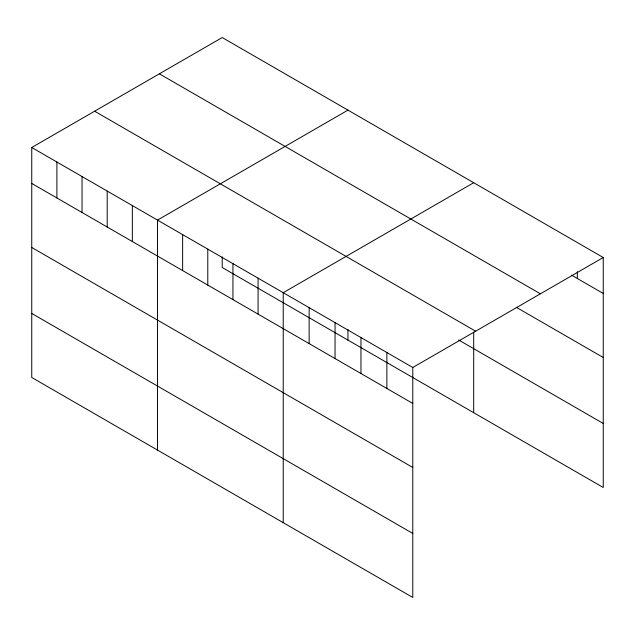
<?xml version="1.0" encoding="UTF-8"?>
<svg xmlns="http://www.w3.org/2000/svg" width="635" height="635" viewBox="0 0 635 635"><rect width="100%" height="100%" fill="white"/><g stroke="black" fill="none" stroke-linecap="round" stroke-linejoin="round"><path stroke-width="0.95" d="M31.75 147.503L412.782 367.49L412.782 597.464L31.75 377.484L31.75 147.503L222.218 37.536L603.25 257.516L603.25 487.497L222.218 267.51L222.218 256.842M347.956 110.133L157.488 220.099L157.488 450.072M473.702 182.721L283.226 292.695L283.226 522.668M412.782 367.49L603.25 257.516M571.492 275.13L603.25 293.465M159.361 73.827L540.393 293.807M516.326 307.316L603.25 357.497M94.607 111.212L475.639 331.2M458.613 339.963L603.25 423.466M31.75 183.451L412.782 403.439M31.75 247.483L412.782 467.463M31.75 313.452L412.782 533.44M577.342 271.709L577.342 278.511M473.702 332.184L473.702 412.702M386.874 352.528L386.874 388.477M360.958 337.566L360.958 373.515M347.956 329.438L347.956 340.106M335.05 322.612L335.05 358.561M309.142 307.65L309.142 343.599M258.08 278.17L258.08 314.119M232.934 263.652L232.934 299.601M207.788 249.134L207.788 285.083M182.634 234.617L182.634 270.566M132.342 205.573L132.342 241.53M107.196 191.056L107.196 227.005M82.042 176.538L82.042 212.487M56.896 162.02L56.896 197.969"/></g></svg>
